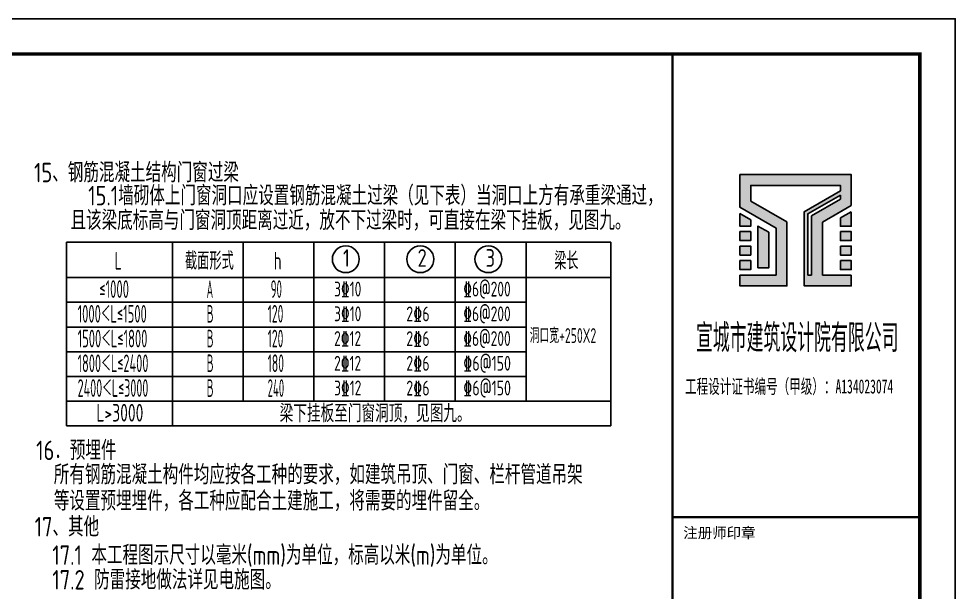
# Model space of a CAD drawing. Extents: x 8243024 to 8945023, y 669070 to 951310.
# Drawn here: x 8303633 to 8330124, y 935075 to 951310 of the extents above; entities that cross this region are included whole.
import ezdxf
from ezdxf.enums import TextEntityAlignment as Align

# ---------------------------------------------------------------- set-up
doc = ezdxf.new("R2010")
doc.units = 0
doc.header["$LTSCALE"] = 1000
doc.layers.get('0').update_dxf_attribs({"linetype": 'CONTINUOUS'})
for name, color, linetype in [('AUDIT_I_080801173815-0', 253, 'CONTINUOUS'), ('BZ_标准图框', 7, 'CONTINUOUS'), ('LT', 2, 'CONTINUOUS'), ('PUB_TITLE', 255, 'CONTINUOUS'), ('S_CL', 2, 'CONTINUOUS')]:
    doc.layers.add(name, color=color, linetype=linetype)
doc.styles.add('HT', font='simhei.ttf')
doc.styles.add('TSSD_REIN', font='Tssdeng.shx', dxfattribs={"width": 0.7, "bigfont": 'hztxt.shx'})

# ---------------------------------------------------------------- blocks, each defined once
blk = doc.blocks.new('KK1')
h = blk.add_hatch(color=1)
h.paths.add_polyline_path([(129429, 94698), (126278, 94698), (126278, 93772), (127302, 93181), (127302, 91854), (126585, 91854), (126278, 91854), (126278, 91547), (127609, 91547), (127609, 93358), (126585, 93949), (126585, 94391), (129122, 94391), (129122, 94237), (128098, 93646), (128098, 91547), (129429, 91547), (129429, 91854), (129122, 91854), (128610, 91854), (128610, 93350), (129429, 93823)])
h.paths.add_polyline_path([(129122, 94001), (128303, 93528), (128303, 91854), (128201, 91854), (128201, 93587), (129122, 94119)], flags=16)
h = blk.add_hatch(color=1)
h.paths.add_polyline_path([(129429, 93646), (129122, 93469), (129122, 93236), (129429, 93236)])
h.paths.add_polyline_path([(129122, 93083), (129122, 92827), (129429, 92827), (129429, 93083)])
h.paths.add_polyline_path([(129122, 92673), (129122, 92417), (129429, 92417), (129429, 92673)])
h.paths.add_polyline_path([(129429, 92008), (129429, 92264), (129122, 92264), (129122, 92008)])
h.paths.add_polyline_path([(127097, 93063), (126790, 93240), (126790, 92059), (127097, 92059)])
h.paths.add_polyline_path([(126278, 93595), (126278, 93236), (126585, 93236), (126585, 93417)])
h.paths.add_polyline_path([(126278, 93083), (126278, 92827), (126585, 92827), (126585, 93083)])
h.paths.add_polyline_path([(126585, 92417), (126585, 92673), (126278, 92673), (126278, 92417)])
h.paths.add_polyline_path([(126585, 92264), (126278, 92264), (126278, 92008), (126585, 92008)])
for points in [[(128610, 91854), (128610, 93350), (129429, 93823), (129429, 94698), (126278, 94698), (126278, 93772), (127302, 93181), (127302, 91854), (126585, 91854)], [(126278, 91854), (126278, 91547), (127609, 91547), (127609, 93358), (126585, 93949), (126585, 94391), (129122, 94391), (129122, 94237), (128098, 93646), (128098, 91547), (129429, 91547), (129429, 91854)], [(129122, 94119), (128201, 93587), (128201, 91854)], [(129122, 94119), (129122, 94001)], [(129122, 94001), (128303, 93528), (128303, 91854)], [(129429, 93823), (128859, 93494)], [(126278, 93595), (126278, 93236), (126585, 93236), (126585, 93417)], [(126278, 93595), (126585, 93417)], [(129122, 93469), (129122, 93236), (129429, 93236), (129429, 93646)], [(129429, 93646), (129122, 93469)], [(126278, 91854), (126585, 91854)], [(128303, 91854), (128201, 91854)], [(129122, 91854), (128610, 91854)], [(129122, 91854), (129429, 91854)]]:
    blk.add_lwpolyline(points)
for points in [[(126278, 93083), (126278, 92827), (126585, 92827), (126585, 93083)], [(127097, 93063), (126790, 93240), (126790, 92059), (127097, 92059)], [(129122, 93083), (129122, 92827), (129429, 92827), (129429, 93083)], [(126278, 92673), (126278, 92417), (126585, 92417), (126585, 92673)], [(129122, 92673), (129122, 92417), (129429, 92417), (129429, 92673)], [(126278, 92264), (126278, 92008), (126585, 92008), (126585, 92264)], [(129122, 92264), (129122, 92008), (129429, 92008), (129429, 92264)]]:
    blk.add_lwpolyline(points, close=True)
at = {"layer": 'BZ_标准图框', "const_width": 70}
for points in [[(124370, 40709), (124370, 98109)], [(124370, 84998), (131370, 84998)]]:
    blk.add_lwpolyline(points, dxfattribs=at)
at = {"layer": 'BZ_标准图框', "style": 'HT', "width": 0.5}
blk.add_text('宣城市建筑设计院有限公司', height=700, dxfattribs=at).set_placement((127900, 89748), align=Align.CENTER)
at = {"layer": 'BZ_标准图框', "style": 'HT', "width": 0.6}
blk.add_text('工程设计证书编号（甲级）：A134023074', height=400, dxfattribs=at).set_placement((124727, 88502))
at = {"layer": 'BZ_标准图框', "style": 'HT'}
blk.add_text('注册师印章', height=300, dxfattribs=at).set_placement((124675, 84409))

msp = doc.modelspace()

# ---------------------------------------------------------------- linework, layer by layer
for centre in [(8312885, 944502.7), (8314993.3, 944502.7), (8316918.2, 944502.7)]:
    msp.add_circle(centre, 380)
at = {"layer": 'AUDIT_I_080801173815-0'}
for p, q in [((8304982, 944982.4), (8320381.9, 944982.4)), ((8304982, 944982.4), (8304982, 939782.4)), ((8307982, 944982.4), (8307982, 939782.4)), ((8309982, 944982.4), (8309982, 940482.4)), ((8311982, 944982.4), (8311982, 940482.4)), ((8313982, 944982.4), (8313982, 940482.4)), ((8315982, 944982.4), (8315982, 940482.4)), ((8317982, 944982.4), (8317982, 940482.4)), ((8320381.9, 944982.4), (8320381.9, 939782.4)), ((8304982, 943982.4), (8320381.9, 943982.4)), ((8304982, 943282.4), (8317982, 943282.4)), ((8304982, 942582.4), (8317982, 942582.4)), ((8304982, 941882.4), (8317982, 941882.4)), ((8304982, 941182.4), (8317982, 941182.4)), ((8304982, 940482.4), (8320381.9, 940482.4)), ((8304982, 939782.4), (8320381.9, 939782.4))]:
    msp.add_line(p, q, dxfattribs=at)
at = {"layer": 'PUB_TITLE'}
msp.add_lwpolyline([(8246024, 891909.7), (8330124, 891909.7), (8330124, 951309.7), (8246024, 951309.7)], close=True, dxfattribs=at)
at = {"layer": 'PUB_TITLE', "const_width": 100}
msp.add_lwpolyline([(8248524, 892909.7), (8329124, 892909.7), (8329124, 950309.7), (8248524, 950309.7)], close=True, dxfattribs=at)

# ---------------------------------------------------------------- block references
at = {"layer": 'S_CL'}
msp.add_blockref('KK1', (8197753.9, 852200.7), dxfattribs=at)

# ---------------------------------------------------------------- texts
at = {"layer": 'LT', "style": 'TSSD_REIN', "width": 0.8}
for s, p in [('15、钢筋混凝土结构门窗过梁', (8304065.6, 946680.6)), ('16．预埋件', (8304125.6, 938816.3)), ('17、其他', (8304083.7, 936654.7))]:
    msp.add_text(s, height=550, dxfattribs=at).set_placement(p)
at = {"layer": 'LT', "color": 7, "style": 'TSSD_REIN'}
for s, height, width, p in [('15.1墙砌体上门窗洞口应设置钢筋混凝土过梁（见下表）当洞口上方有承重梁通过，', 550, 0.8, (8305597.6, 946027.2)), ('且该梁底标高与门窗洞顶距离过近，放不下过梁时，可直接在梁下挂板，见图九。', 550, 0.8, (8305097.6, 945327.2)), ('L', 500, 0.56875, (8306348.3, 944207)), ('截面形式', 500, 0.690356, (8308335.8, 944207)), ('h', 500, 0.620455, (8310848.3, 944207)), ('1', 500, 0.8, (8312805.9, 944287.2)), ('2', 500, 0.8, (8314914.2, 944287.2)), ('3', 500, 0.8, (8316839.2, 944287.2)), ('梁长', 500, 0.677591, (8318785.8, 944207)), ('≤1000', 500, 0.545052, (8305910.8, 943407)), ('A', 500, 0.426562, (8308948.3, 943407)), ('90', 500, 0.468382, (8310760.8, 943407)), ('3\x8410', 420.01, 0.691187, (8312553.3, 943447)), ('\x846@200', 420.01, 0.688542, (8316207.5, 943447)), ('1000＜L≤1500', 500, 0.539651, (8305298.3, 942707)), ('B', 500, 0.4875, (8308948.3, 942707)), ('120', 500, 0.5005, (8310673.3, 942707)), ('3\x8410', 420.01, 0.691187, (8312553.3, 942747)), ('2\x846', 420, 0.714825, (8314595, 942744.7)), ('\x846@200', 420.01, 0.688542, (8316207.5, 942747)), ('洞口宽+250X2', 420.01, 0.6, (8318087.8, 942132)), ('1500＜L≤1800', 500, 0.539651, (8305298.3, 942007)), ('B', 500, 0.4875, (8308948.3, 942007)), ('120', 500, 0.5005, (8310673.3, 942007)), ('2\x8412', 420.01, 0.691187, (8312553.3, 942047)), ('2\x846', 420, 0.714825, (8314595, 942044.7)), ('\x846@200', 420.01, 0.688542, (8316207.5, 942047)), ('1800＜L≤2400', 500, 0.529795, (8305298.3, 941307)), ('B', 500, 0.4875, (8308948.3, 941307)), ('180', 500, 0.5005, (8310673.3, 941307)), ('2\x8412', 420.01, 0.691187, (8312553.3, 941347)), ('2\x846', 420, 0.714825, (8314595, 941344.7)), ('\x846@150', 420.01, 0.712702, (8316207.5, 941347)), ('2400＜L≤3000', 500, 0.520291, (8305298.3, 940607)), ('B', 500, 0.4875, (8308948.3, 940607)), ('240', 500, 0.463426, (8310673.3, 940607)), ('3\x8412', 420.01, 0.691187, (8312553.3, 940647)), ('2\x846', 420, 0.714825, (8314595, 940644.7)), ('\x846@150', 420.01, 0.712702, (8316207.5, 940647)), ('梁下挂板至门窗洞顶，见图九。', 500, 0.771473, (8311014.4, 939888.3)), ('L>3000', 500, 0.670036, (8305829.8, 939907)), ('所有钢筋混凝土构件均应按各工种的要求，如建筑吊顶、门窗、栏杆管道吊架', 550, 0.8, (8304625.6, 938130.5)), ('等设置预埋埋件，各工种应配合土建施工，将需要的埋件留全。', 550, 0.8, (8304625.6, 937387.4)), ('17.1 本工程图示尺寸以毫米(mm)为单位，标高以米(m)为单位。', 550, 0.8, (8304583.7, 935852.3)), ('17.2 防雷接地做法详见电施图。', 550, 0.8, (8304583.7, 935153.7))]:
    msp.add_text(s, height=height, dxfattribs=dict(at, width=width)).set_placement(p)

doc.saveas('drawing.dxf')
